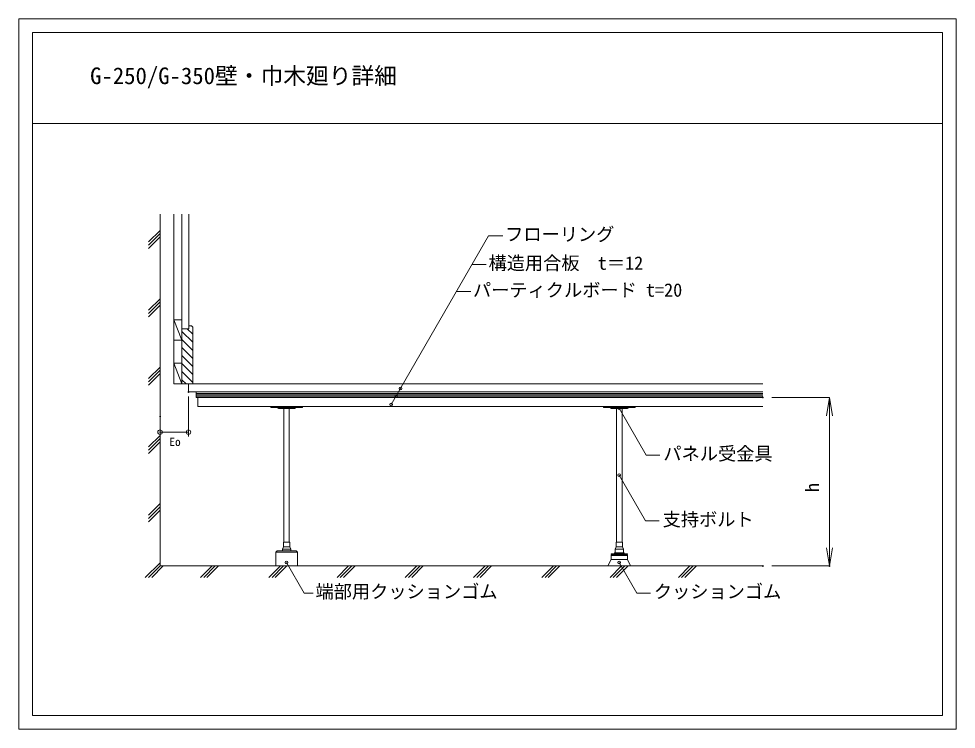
# Model space of a CAD drawing. Units: millimetres, scale not verified. Extents: x -1030 to 1030, y -780 to 780.
import ezdxf
from ezdxf.enums import TextEntityAlignment as Align

# ---------------------------------------------------------------- set-up
doc = ezdxf.new("R2010")
doc.units = ezdxf.units.MM
doc.header["$LTSCALE"] = 2
doc.header["$PDMODE"] = 32
doc.header["$PDSIZE"] = 1.6
for name, color, linetype, lineweight in [('0-0_0', 7, 'Continuous', 9), ('0-1_WAKU', 4, 'Continuous', 18), ('0-3_寸法', 7, 'Continuous', 9), ('0-4_納まり', 7, 'Continuous', 18), ('0-6_納まり文字', 7, 'Continuous', 9), ('0-7_UFG納まり文字', 7, 'Continuous', 9), ('0-8_UFG納まり', 7, 'Continuous', 18), ('1-2_waku2', 7, 'Continuous', 18)]:
    doc.layers.add(name, color=color, linetype=linetype, lineweight=lineweight)
doc.styles.add('ＭＳ ゴシック', font='')
doc.styles.get('ＭＳ ゴシック').set_extended_font_data('MS Gothic')

# ---------------------------------------------------------------- blocks, each defined once
blk = doc.blocks.new('_Origin')
at = {"layer": '0-0_0'}
blk.add_line((0, 0), (-1, 0), dxfattribs=at)
blk.add_circle((0, 0), 0.5, dxfattribs=at)
blk = doc.blocks.new('_OPEN')
at = {"layer": '0-0_0'}
blk.add_line((0, 0), (-1, 0), dxfattribs=at)
blk.add_lwpolyline([(-1, 0.16667), (0, 0), (-1, -0.16667)], dxfattribs=at)

msp = doc.modelspace()

# ---------------------------------------------------------------- linework, layer by layer
at = {"layer": '0-1_WAKU'}
for p, q in [((-1000.206, 750.092), (-1000.206, 550.092)), ((-1000.206, 750.092), (999.794, 750.092)), ((999.794, 750.092), (999.794, -749.908)), ((-1000.206, 550.092), (-1000.206, -749.908)), ((-1000.206, 550.092), (999.794, 550.092)), ((-1000.206, -749.908), (999.794, -749.908))]:
    msp.add_line(p, q, dxfattribs=at)
at = {"layer": '0-3_寸法'}
for p, q in [((-657.362, -49.43), (-657.362, -137.49)), ((-719.646, -103.43), (-719.646, -137.49)), ((-667.362, -127.49), (-709.646, -127.49))]:
    msp.add_line(p, q, dxfattribs=at)
for p in [(-657.362, -39.43), (-719.646, -93.43), (-719.646, -127.49)]:
    msp.add_point(p, dxfattribs=at)
at = {"layer": '0-4_納まり'}
for p, q in [((-719.646, 350.726), (-719.646, -421.43)), ((-689.645, -21.43), (-689.645, 350.726)), ((-671.645, 350.726), (-671.645, -21.43)), ((-656.644, 350.726), (-656.644, 99.571)), ((-719.643, 315.381), (-745.043, 289.984)), ((-745.043, 282.913), (-719.643, 308.31)), ((-719.643, 301.24), (-745.043, 275.842)), ((-719.643, 165.381), (-745.043, 139.984)), ((-745.043, 132.913), (-719.643, 158.31)), ((-719.643, 151.24), (-745.043, 125.842)), ((-671.645, 74.071), (-689.645, 119.07)), ((-650.647, 105.571), (-656.644, 105.571)), ((-650.647, 105.571), (-647.647, 102.571)), ((-671.645, 99.571), (-671.645, -21.43)), ((-647.647, 69.633), (-671.645, 93.631)), ((-647.647, 87.31), (-659.907, 99.571)), ((-647.647, 102.571), (-647.647, -21.43)), ((-647.647, 51.957), (-671.645, 75.955)), ((-647.647, 34.279), (-671.645, 58.277)), ((-647.647, 16.604), (-671.645, 40.6)), ((-647.647, -1.073), (-671.645, 22.925)), ((-719.643, 15.381), (-745.043, -10.016)), ((-745.043, -17.087), (-719.643, 8.31)), ((-719.643, 1.24), (-745.043, -24.158)), ((-647.647, -18.752), (-671.645, 5.246)), ((-662.645, -21.43), (-671.645, -12.43)), ((-671.645, -21.43), (-647.647, -21.43)), ((-657.362, -21.43), (-657.362, -39.43)), ((-657.362, -39.43), (604.623, -39.43)), ((-647.647, -21.43), (604.623, -21.43)), ((-640.466, -39.43), (-640.466, -51.43)), ((-640.466, -51.43), (604.623, -51.43)), ((-636.432, -51.43), (-636.432, -71.43)), ((624.623, -51.43), (751.464, -51.43)), ((-636.432, -71.43), (604.623, -71.43)), ((283.353, -369.43), (283.353, -75.43)), ((295.353, -369.43), (295.353, -75.43)), ((751.464, -91.43), (751.464, -381.43)), ((-719.643, -134.619), (-745.043, -160.016)), ((-745.043, -167.087), (-719.643, -141.69)), ((-719.643, -148.76), (-745.043, -174.158)), ((-719.643, -284.619), (-745.043, -310.016)), ((-745.043, -317.087), (-719.643, -291.69)), ((-719.643, -298.76), (-745.043, -324.158)), ((280.353, -384.43), (280.353, -392.43)), ((282.353, -379.43), (296.353, -379.43)), ((298.353, -384.43), (298.353, -392.43)), ((271.353, -398.43), (307.353, -398.43)), ((-719.646, -414.359), (-752.114, -446.83)), ((-745.043, -446.83), (-719.646, -421.43)), ((-712.575, -421.43), (-737.972, -446.83)), ((-719.646, -421.43), (604.623, -421.43)), ((-605.4, -421.43), (-630.798, -446.83)), ((-623.727, -446.83), (-598.33, -421.43)), ((-591.259, -421.43), (-616.656, -446.83)), ((-455.4, -421.43), (-480.798, -446.83)), ((-473.727, -446.83), (-448.33, -421.43)), ((-441.259, -421.43), (-466.656, -446.83)), ((-305.4, -421.43), (-330.798, -446.83)), ((-323.727, -446.83), (-298.33, -421.43)), ((-291.259, -421.43), (-316.656, -446.83)), ((-155.4, -421.43), (-180.798, -446.83)), ((-173.727, -446.83), (-148.33, -421.43)), ((-141.259, -421.43), (-166.656, -446.83)), ((-5.4, -421.43), (-30.798, -446.83)), ((-23.727, -446.83), (1.67, -421.43)), ((8.741, -421.43), (-16.656, -446.83)), ((144.6, -421.43), (119.202, -446.83)), ((126.273, -446.83), (151.67, -421.43)), ((158.741, -421.43), (133.344, -446.83)), ((294.6, -421.43), (269.202, -446.83)), ((276.273, -446.83), (301.67, -421.43)), ((308.741, -421.43), (283.344, -446.83)), ((444.6, -421.43), (419.202, -446.83)), ((426.273, -446.83), (451.67, -421.43)), ((458.741, -421.43), (433.344, -446.83)), ((624.623, -421.43), (751.464, -421.43))]:
    msp.add_line(p, q, dxfattribs=at)
at = {"layer": '0-4_納まり', "lineweight": 9}
for p, q in [((-640.466, -42.43), (604.623, -42.43)), ((-640.466, -45.43), (604.623, -45.43)), ((-640.466, -48.43), (604.623, -48.43))]:
    msp.add_line(p, q, dxfattribs=at)
at = {"layer": '0-4_納まり'}
for points in [[(-671.645, 74.071), (-671.645, 119.07), (-689.645, 119.07), (-689.645, 74.071)], [(254.353, -71.43), (254.353, -73.43), (324.353, -73.43), (324.353, -71.43)], [(280.353, -384.43), (298.353, -384.43), (296.353, -379.43), (296.353, -369.43), (282.353, -369.43), (282.353, -379.43)], [(271.353, -407.43), (264.353, -421.43), (314.353, -421.43), (307.353, -407.43)], [(271.353, -396.43), (271.353, -394.43), (307.353, -394.43), (307.353, -396.43)]]:
    msp.add_lwpolyline(points, close=True, dxfattribs=at)
for points in [[(-656.644, 105.571), (-656.644, 99.571), (-671.645, 99.571)], [(-671.645, 23.57), (-689.645, 23.57), (-689.645, -21.43), (-671.645, -21.43), (-689.645, 23.57)], [(307.353, -75.43), (289.353, -75.43), (271.353, -75.43)], [(271.353, -407.43), (271.353, -398.43), (273.353, -396.43)], [(278.853, -394.43), (278.853, -392.43), (299.853, -392.43), (299.853, -394.43)], [(307.353, -407.43), (307.353, -398.43), (305.353, -396.43)]]:
    msp.add_lwpolyline(points, dxfattribs=at)
for centre, start, end in [((271.353, -73.43), 180, 270), ((307.353, -73.43), 270, 0)]:
    msp.add_arc(centre, 2, start, end, dxfattribs=at)
for p in [(604.623, -51.43), (604.623, -421.43), (751.464, -421.43)]:
    msp.add_point(p, dxfattribs=at)
at = {"layer": '0-6_納まり文字'}
for p, q in [((289.274, -74.671), (348.71, -178.192)), ((348.71, -178.192), (378.71, -178.192)), ((289.353, -221.955), (347.152, -322.624)), ((347.152, -322.624), (377.152, -322.624)), ((289.07, -413.677), (327.886, -480.909)), ((327.886, -480.909), (357.886, -480.909))]:
    msp.add_line(p, q, dxfattribs=at)
for centre in [(289.274, -74.705), (289.353, -221.955), (289.07, -413.677)]:
    msp.add_circle(centre, 3, dxfattribs=at)
at = {"layer": '0-7_UFG納まり文字'}
for p, q in [((-211.861, -67.089), (2.121, 303.539)), ((2.121, 303.539), (33.617, 303.539)), ((-34.419, 240.25), (-2.923, 240.25)), ((-68.603, 181.041), (-37.107, 181.041)), ((-441.93, -413.677), (-403.114, -480.909)), ((-403.114, -480.909), (-383.114, -480.909))]:
    msp.add_line(p, q, dxfattribs=at)
for centre in [(-191.612, -32.016), (-201.088, -48.43), (-211.861, -67.089), (-441.93, -413.677)]:
    msp.add_circle(centre, 3, dxfattribs=at)
at = {"layer": '0-8_UFG納まり'}
for p, q in [((-447.647, -369.43), (-447.647, -75.43)), ((-435.647, -369.43), (-435.647, -75.43)), ((-450.647, -384.43), (-448.647, -379.43)), ((-450.647, -384.43), (-450.647, -388.43)), ((-432.647, -384.43), (-432.647, -388.43)), ((-465.647, -391.43), (-417.647, -391.43))]:
    msp.add_line(p, q, dxfattribs=at)
for points in [[(-476.647, -71.43), (-476.647, -73.43), (-406.647, -73.43), (-406.647, -71.43)], [(-434.647, -379.43), (-434.647, -369.43), (-448.647, -369.43), (-448.647, -379.43)], [(-417.647, -421.43), (-417.647, -391.43), (-420.647, -388.43), (-462.647, -388.43), (-465.647, -391.43), (-465.647, -421.43)]]:
    msp.add_lwpolyline(points, close=True, dxfattribs=at)
for points in [[(-423.647, -75.43), (-441.647, -75.43), (-459.647, -75.43)], [(-434.647, -379.43), (-432.647, -384.43), (-450.647, -384.43)]]:
    msp.add_lwpolyline(points, dxfattribs=at)
for centre, start, end in [((-459.647, -73.43), 180, 270), ((-423.647, -73.43), 270, 0)]:
    msp.add_arc(centre, 2, start, end, dxfattribs=at)
at = {"layer": '1-2_waku2'}
msp.add_lwpolyline([(-1030.206, 780.092), (1029.794, 780.092), (1029.794, -779.908), (-1030.206, -779.908)], close=True, dxfattribs=at)

# ---------------------------------------------------------------- block references
at = {"layer": '0-3_寸法', "xscale": 10, "yscale": 10, "rotation": 180}
msp.add_blockref('_Origin', (-719.646, -127.49), dxfattribs=at)
at = {"layer": '0-3_寸法', "xscale": 10, "yscale": 10}
msp.add_blockref('_Origin', (-657.362, -127.49), dxfattribs=at)
at = {"layer": '0-4_納まり', "xscale": 40, "yscale": 40}
for p, rotation in [((751.464, -51.43), 90), ((751.464, -421.43), 270)]:
    msp.add_blockref('_OPEN', p, dxfattribs=dict(at, rotation=rotation))

# ---------------------------------------------------------------- texts
at = {"layer": '0-3_寸法', "style": 'ＭＳ ゴシック'}
msp.add_text('Eo', height=18.33, dxfattribs=at).set_placement((-699.268, -163.565), align=Align.BOTTOM_LEFT)
at = {"layer": '0-4_納まり', "style": 'ＭＳ ゴシック'}
msp.add_text('h', height=29.33, rotation=90, dxfattribs=at).set_placement((737.002, -259.385), align=Align.BOTTOM_LEFT)
at = {"layer": '0-6_納まり文字', "style": 'ＭＳ ゴシック'}
for s, height, p in [('G-250/G-350壁・巾木廻り詳細', 36.66, (-873.386, 625.545)), ('フローリング', 29.33, (38.617, 283.539)), ('構造用合板\u3000t＝12', 29.33, (2.077, 220.25)), ('パーティクルボード t=20', 29.33, (-32.107, 161.041)), ('パネル受金具', 29.33, (386.21, -198.192)), ('支持ボルト', 29.33, (384.652, -342.624)), ('端部用クッションゴム', 29.33, (-378.114, -500.909)), ('クッションゴム', 29.33, (365.386, -500.909))]:
    msp.add_text(s, height=height, dxfattribs=at).set_placement(p, align=Align.BOTTOM_LEFT)

doc.saveas('drawing.dxf')
